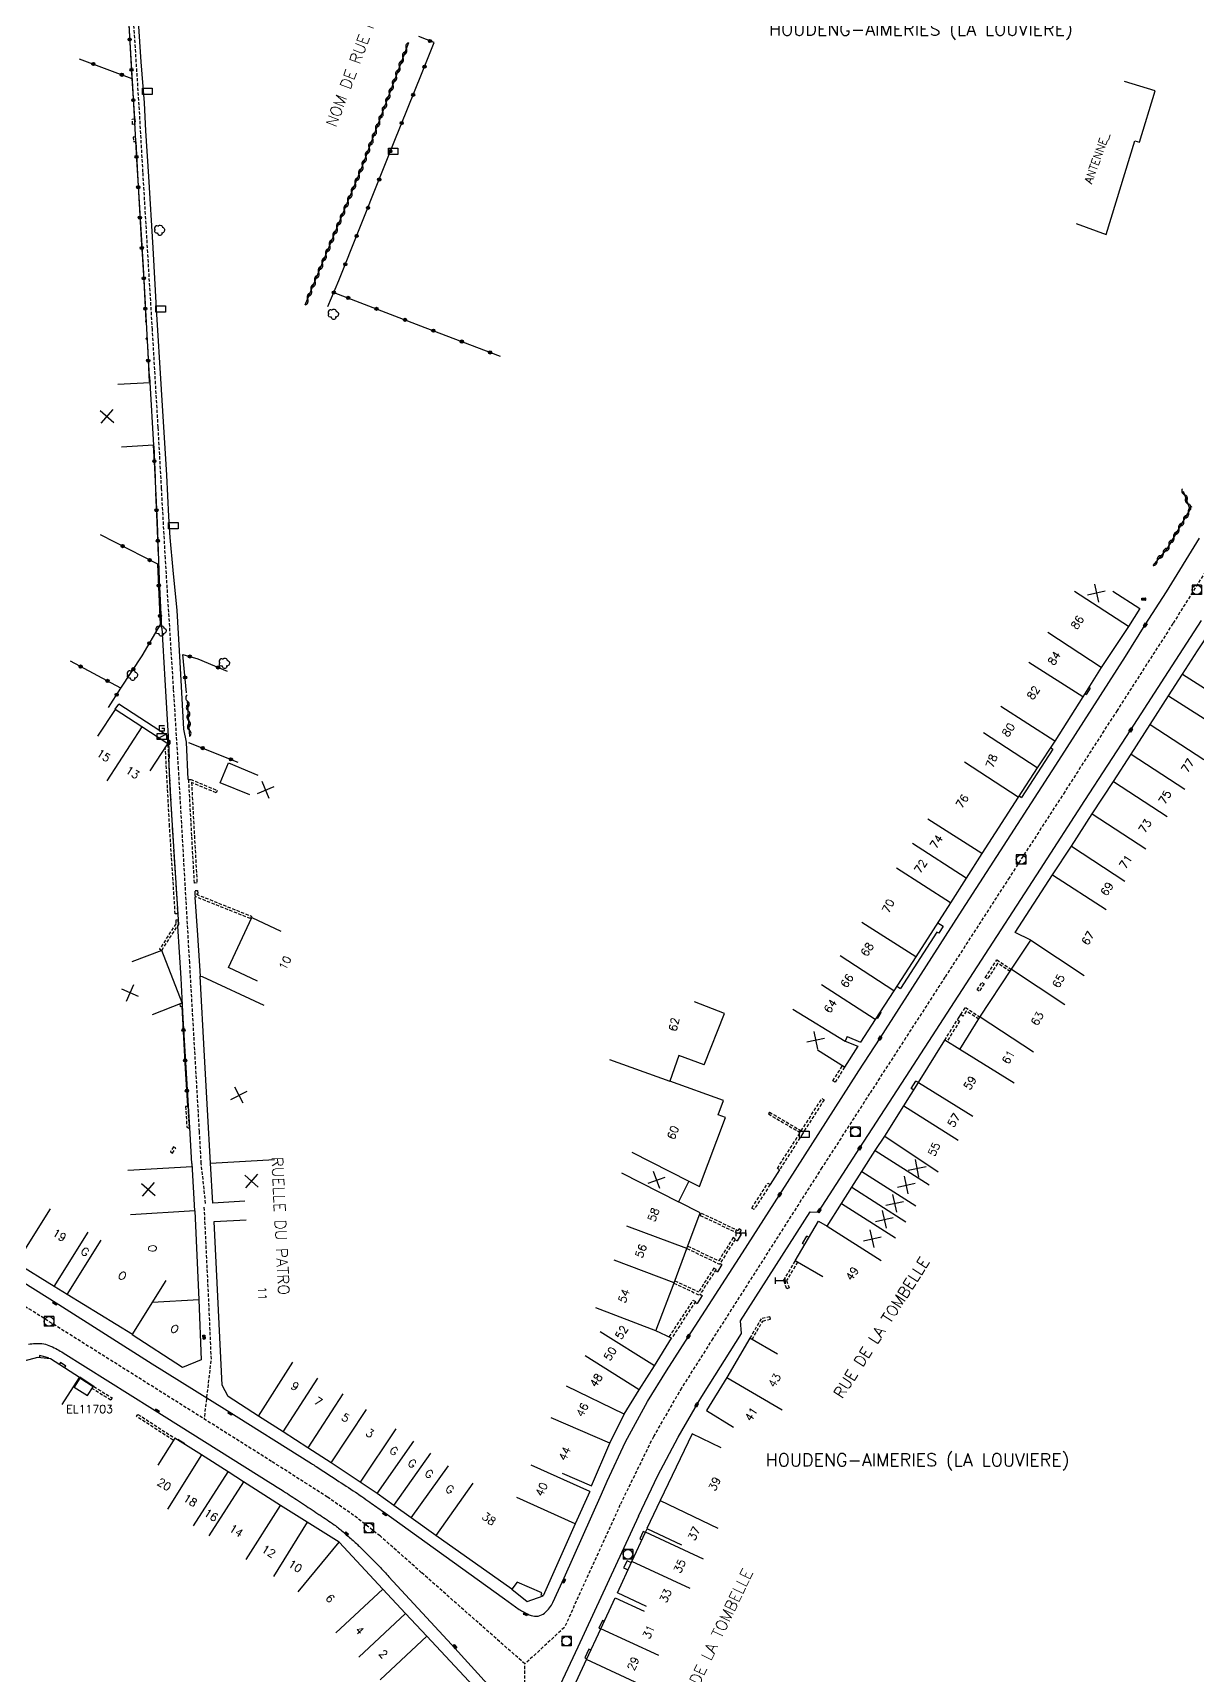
# Model space of a CAD drawing. Header units: millimetres. Extents: x 119599 to 135000, y 124063 to 131000.
# Drawn here: x 134323.5 to 134505.2, y 130479.6 to 130736.1 of the extents above; entities that cross this region are included whole.
import ezdxf
from ezdxf.enums import TextEntityAlignment as Align

# ---------------------------------------------------------------- set-up
doc = ezdxf.new("R2010")
doc.units = ezdxf.units.MM
doc.linetypes.add('DASHED', pattern=[0.75, 0.5, -0.25])
doc.layers.get('0').update_dxf_attribs({"linetype": 'CONTINUOUS'})
for name, color, linetype in [('W0001', 6, 'DASHED'), ('W0008', 7, 'CONTINUOUS'), ('W0100', 7, 'CONTINUOUS'), ('W0105', 7, 'CONTINUOUS'), ('W0112', 1, 'DASHED'), ('W0300', 7, 'CONTINUOUS'), ('W0310', 3, 'CONTINUOUS'), ('W0322', 7, 'CONTINUOUS'), ('W0400', 7, 'CONTINUOUS'), ('W0420', 7, 'CONTINUOUS'), ('W0432', 7, 'CONTINUOUS'), ('W0980', 7, 'CONTINUOUS'), ('W0984', 7, 'CONTINUOUS'), ('W0989', 7, 'CONTINUOUS'), ('W0991', 7, 'CONTINUOUS'), ('W1102', 7, 'CONTINUOUS'), ('W1471', 7, 'CONTINUOUS'), ('W1474', 7, 'CONTINUOUS')]:
    doc.layers.add(name, color=color, linetype=linetype)
doc.styles.get("Standard").update_dxf_attribs({"font": 'romans.shx', "width": 0.85})

# ---------------------------------------------------------------- blocks, each defined once
blk = doc.blocks.new('t991o')
at = {"color": 0, "linetype": 'Continuous'}
for p, q in [((-1, 1), (1, -1)), ((-1, -1), (1, 1))]:
    blk.add_line(p, q, dxfattribs=at)
blk = doc.blocks.new('T420')
for p, q in [((0.75, 0.75), (-0.75, 0.75)), ((-0.75, 0.75), (-0.75, -0.75)), ((0.75, 0.75), (0.75, -0.75)), ((0.75, -0.75), (-0.75, -0.75))]:
    blk.add_line(p, q)
blk.add_ellipse((0, 0), major_axis=(-0.53, 0.53), ratio=1, start_param=3.926991, end_param=10.210176)
blk = doc.blocks.new('T400')
for p, q in [((-0.15, 0.3), (0.15, 0.3)), ((-0.15, -0.25), (-0.15, 0.3)), ((-0.15, 0.15), (0.15, 0.15)), ((-0.15, 0), (0.15, 0)), ((0.15, 0.3), (0.15, -0.25)), ((-0.15, -0.15), (0.15, -0.15)), ((-0.15, -0.25), (-0.15, -0.3)), ((-0.15, -0.3), (0.15, -0.3)), ((0.15, -0.3), (0.15, -0.25))]:
    blk.add_line(p, q)
blk = doc.blocks.new('T1474')
at = {"color": 0, "linetype": 'Continuous', "flags": 128}
for points in [[(-0.75, -0.5), (-0.75, 0.5)], [(-0.75, 0), (0.75, 0)], [(0.75, 0), (0.75, -0.5), (0.75, 0.5)]]:
    blk.add_lwpolyline(points, dxfattribs=at)
blk = doc.blocks.new('t310o')
at = {"color": 0, "linetype": 'Continuous'}
for centre, start, end in [((-0.5, 0.38), 216.8699, 323.1304), ((0.5, -0.37), 36.8699, 143.1303)]:
    blk.add_arc(centre, 0.625, start, end, dxfattribs=at)
blk = doc.blocks.new('T432')
at = {"flags": 128}
for points in [[(0.8, 0.8), (-0.8, 0.8)], [(-0.8, 0.8), (-0.8, 0)], [(0.8, 0.8), (-0.8, 0)], [(-0.8, 0), (0.8, 0)], [(-0.4, 2.1), (-0.4, 1.3)], [(-0.4, 1.3), (0.4, 1.3)], [(-0.39, 2.1), (0.41, 2.1)], [(0, 1.7), (0.4, 1.7)], [(0.4, 1.3), (0.4, 1.7)], [(0.8, 0), (0.8, 0.8)]]:
    blk.add_lwpolyline(points, dxfattribs=at)
blk = doc.blocks.new('T300')
for p, q in [((-0.8, 0.51), (-0.86, 0.34)), ((-0.86, 0.34), (-0.86, 0.17)), ((-0.86, 0.17), (-0.74, 0.06)), ((-0.69, 0.63), (-0.8, 0.51)), ((-0.8, -0.06), (-0.74, 0.06)), ((-0.74, 0.06), (-0.69, 0.11)), ((-0.57, 0.69), (-0.69, 0.63)), ((-0.46, 0.69), (-0.57, 0.69)), ((-0.29, 0.63), (-0.46, 0.69)), ((-0.29, 0.63), (-0.17, 0.74)), ((-0.23, 0.57), (-0.29, 0.63)), ((-0.17, 0.74), (-0.06, 0.8)), ((-0.06, 0.8), (0.06, 0.8)), ((0.06, 0.8), (0.23, 0.74)), ((0.23, 0.74), (0.34, 0.63)), ((0.34, 0.63), (0.4, 0.51)), ((0.46, 0.46), (0.34, 0.46)), ((0.4, 0.51), (0.4, 0.46)), ((0.57, 0.4), (0.46, 0.46)), ((0.57, 0.4), (0.69, 0.29)), ((0.69, 0.29), (0.74, 0.17)), ((0.74, 0.06), (0.69, -0.17)), ((0.74, 0.17), (0.74, 0.06)), ((-0.8, -0.17), (-0.8, -0.06)), ((-0.8, -0.23), (-0.8, -0.17)), ((-0.74, -0.34), (-0.8, -0.23)), ((-0.69, -0.4), (-0.74, -0.34)), ((-0.51, -0.46), (-0.69, -0.4)), ((-0.4, -0.46), (-0.51, -0.46)), ((-0.4, -0.46), (-0.34, -0.46)), ((-0.34, -0.46), (-0.34, -0.4)), ((-0.34, -0.51), (-0.34, -0.46)), ((-0.29, -0.63), (-0.34, -0.51)), ((-0.17, -0.74), (-0.29, -0.63)), ((-0.06, -0.8), (-0.17, -0.74)), ((0.06, -0.8), (-0.06, -0.8)), ((0.17, -0.74), (0.06, -0.8)), ((0.23, -0.69), (0.17, -0.74)), ((0.29, -0.46), (0.23, -0.46)), ((0.29, -0.63), (0.23, -0.69)), ((0.46, -0.4), (0.29, -0.46)), ((0.34, -0.51), (0.29, -0.63)), ((0.34, -0.51), (0.34, -0.46)), ((0.57, -0.34), (0.46, -0.4)), ((0.63, -0.29), (0.57, -0.34)), ((0.69, -0.17), (0.63, -0.29))]:
    blk.add_line(p, q)
blk = doc.blocks.new('t322o')
at = {"color": 0, "linetype": 'Continuous'}
for radius in [0.25, 0.15]:
    blk.add_circle((0, 0), radius, dxfattribs=at)
blk = doc.blocks.new('T1471')
at = {"color": 0, "linetype": 'Continuous', "flags": 128}
blk.add_lwpolyline([(-0.75, -0.5), (-0.75, 0.5), (0.75, 0.5), (0.75, -0.5), (-0.75, -0.5)], dxfattribs=at)

msp = doc.modelspace()

# ---------------------------------------------------------------- linework, layer by layer
at = {"layer": 'W0001'}
for points in [[(134350.45, 130553.31), (134349.77, 130559.55), (134349.49, 130564.52), (134347.96, 130590.94), (134346.23, 130621.1), (134345.45, 130633.68), (134344.17, 130654.04), (134343.57, 130664.98), (134343.04, 130674.51), (134342.14, 130689.78), (134340.67, 130714.36), (134340.07, 130724.8), (134339.14, 130739.03)], [(134400.28, 130473.08), (134400.3, 130481.38), (134384.16, 130495.63), (134377.69, 130501.36), (134373.56, 130504.58), (134369.49, 130507.42), (134360.76, 130513), (134307.37, 130546.57), (134280.97, 130563.14), (134189.66, 130620.29), (134090.1, 130682.87), (134070.26, 130695.5), (134067.3, 130679.27), (134071.76, 130662.71), (134090.61, 130594.41), (134113.53, 130508), (134122.06, 130477.4)], [(134510.91, 130658.96), (134501.45, 130643.85), (134492.74, 130630.28), (134484.57, 130617.6), (134475.93, 130604.21), (134465.87, 130588.63), (134454.11, 130570.45), (134446.67, 130558.89), (134429.64, 130532.2), (134424.73, 130524.46), (134420.36, 130516.87), (134415.14, 130506.2)]]:
    msp.add_lwpolyline(points, dxfattribs=at)
at = {"layer": 'W0001', "flags": 128}
for points in [[(134350.19, 130552.7), (134350.19, 130552.7), (134350.9, 130537.97), (134351.29, 130528.97), (134350.21, 130519.63)], [(134415.14, 130506.2), (134406.47, 130487.1), (134400.3, 130481.38)]]:
    msp.add_lwpolyline(points, dxfattribs=at)
at = {"layer": 'W0008'}
msp.add_line((134341.71, 130682.45), (134341.74, 130681.51), dxfattribs=at)
for points in [[(134347.73, 130619.51), (134347.47, 130625.33), (134347.05, 130627.35), (134346.45, 130637.82), (134346.01, 130645.87), (134345.39, 130652.2), (134344.93, 130657.27), (134344.7, 130660.59), (134344.38, 130667.01), (134343.55, 130680.42), (134342.8, 130693), (134342.27, 130702.55), (134341.59, 130713.67), (134341.1, 130720.78), (134340.89, 130725.18), (134340.4, 130731.59), (134339.95, 130737.89), (134339.5, 130744.49), (134339.01, 130750.79), (134338.86, 130755.18), (134339.58, 130758.45), (134340.02, 130760.72), (134340.49, 130761.75), (134335.07, 130763.86)], [(134341.71, 130682.45), (134341.45, 130687.09), (134340.75, 130699.46), (134339.99, 130712.18), (134339.72, 130716.4), (134339.13, 130726.84), (134338.49, 130737.3), (134338.11, 130744.74), (134337.95, 130746.82), (134338.38, 130746.87), (134338.1, 130750.07), (134338.03, 130753.77), (134338.01, 130755.67), (134338.39, 130759.05), (134338.87, 130761.08), (134336.74, 130761.96), (134334.69, 130762.77)], [(134348.3, 130559.53), (134347.99, 130565.1), (134347.3, 130576.18), (134346.96, 130582.21), (134346.62, 130588.49), (134346.13, 130596.62), (134346.26, 130596.87), (134346.19, 130597.65), (134345.64, 130606.59), (134344.94, 130618.14), (134344.71, 130622.84), (134344.8, 130622.84), (134344.71, 130625.31), (134344.14, 130635.09), (134343.69, 130643.18), (134343.61, 130643.16), (134343.24, 130650.67), (134342.93, 130659.61), (134342.51, 130668.15), (134342.31, 130671.71)], [(134412.23, 130507.87), (134413.16, 130509.93), (134416.01, 130516.09), (134419.41, 130522.34), (134422.39, 130527.16), (134425.83, 130532.52), (134434.26, 130545.57), (134440.08, 130554.69), (134452.42, 130573.99), (134455.75, 130579.11), (134468.1, 130598.34), (134483.63, 130622.45), (134494.04, 130638.7), (134497.13, 130643.63), (134500.47, 130648.81), (134505.63, 130657.18)], [(134418.02, 130504.47), (134421.03, 130510.79), (134424.22, 130516.79), (134426.85, 130521.36), (134427.1, 130521.8), (134428.18, 130523.54), (134434.13, 130532.97), (134433.96, 130534.97), (134444.84, 130551.96), (134446.07, 130551.91), (134446.25, 130552.16), (134452.57, 130561.97), (134460.37, 130574), (134470.35, 130589.34), (134480.81, 130605.49), (134487.73, 130616.21), (134494.88, 130627.25), (134500.2, 130635.47), (134505.94, 130644.34)], [(134348.79, 130601.15), (134349.19, 130595.2), (134349.58, 130588.79)], [(134325.92, 130529.06), (134325.93, 130529.16), (134324.52, 130529.57), (134324.48, 130529.2)], [(134328.44, 130527.61), (134328.62, 130527.9), (134327.79, 130528.45), (134327.6, 130528.15)], [(134346.04, 130516.38), (134346.11, 130516.49), (134346.11, 130516.49), (134347.18, 130515.81), (134347.12, 130515.71)], [(134419.11, 130501.91), (134418.78, 130502.07), (134418.25, 130500.91), (134418.58, 130500.76)], [(134416.92, 130497.18), (134416.24, 130497.5), (134415.69, 130496.39), (134416.4, 130496.06)], [(134412.66, 130488.01), (134412.39, 130488.14), (134411.85, 130486.96), (134412.14, 130486.88)], [(134410.59, 130483.54), (134410.29, 130483.68), (134409.64, 130482.34), (134409.96, 130482.2)]]:
    msp.add_lwpolyline(points, dxfattribs=at)
for points in [[(134305.2, 130551.5), (134327.54, 130537.51), (134342.13, 130528.27), (134353.4, 130521.24), (134366.96, 130512.7, -0.003652), (134367.71, 130512.22, -0.000846), (134370.9, 130510.13, -0.001738), (134373.84, 130508.19, -0.005044), (134374.85, 130507.51, -0.002414), (134376.09, 130506.64, -0.001447), (134378.15, 130505.17), (134397.11, 130491.52), (134399.42, 130489.89, 0.036342), (134400.17, 130489.44, 0.026628), (134401.26, 130488.96, 0.134104), (134402.36, 130488.86, 0.134365), (134403.36, 130489.32, 0.04925), (134404.15, 130490.15, 0.058969), (134404.66, 130490.97), (134406.43, 130494.82), (134412.23, 130507.87)], [(134322.8, 130531.32, -0.015012), (134323.87, 130531.42, -0.058115), (134325.18, 130531.36, -0.067815), (134326.25, 130531.02, -0.014101), (134327.32, 130530.48, -0.016613), (134328.2, 130529.97), (134342.16, 130521.21), (134360.63, 130509.62, -0.002588), (134362.63, 130508.35, -0.002212), (134364.95, 130506.85, -0.001614), (134365.58, 130506.43, -0.000424), (134367.97, 130504.84, -0.002251), (134368.27, 130504.64, -0.000292), (134370.53, 130503.11, -0.023604), (134371.21, 130502.59, -0.011065), (134372.58, 130501.41, -0.013653), (134373.98, 130500.19, -0.01101), (134374.59, 130499.6, -0.000325), (134376.59, 130497.6, -0.00476), (134376.73, 130497.46, -0.001636), (134378.33, 130495.79, -0.003463), (134379.07, 130494.99), (134388.84, 130484.43), (134395, 130477.67, -0.083837)], [(134418.02, 130504.47), (134408.54, 130484.01), (134403.84, 130473.88, 0.103121)]]:
    msp.add_lwpolyline(points, format="xyb", dxfattribs=at)
at = {"layer": 'W0008', "flags": 128}
for points in [[(134333.01, 130524.69), (134330.81, 130526.14)], [(134398.26, 130493.04), (134400.64, 130491.14), (134403.12, 130491.99)]]:
    msp.add_lwpolyline(points, dxfattribs=at)
at = {"layer": 'W0100'}
for p, q in [((134498.7, 130727.05), (134493.92, 130728.51)), ((134496.25, 130719.01), (134498.7, 130727.05)), ((134491.04, 130704.61), (134495.51, 130719.23)), ((134495.51, 130719.23), (134496.25, 130719.01)), ((134486.34, 130706.31), (134491.04, 130704.61)), ((134468.2, 130577.32), (134471.34, 130582.4)), ((134450.58, 130579.36), (134450.29, 130578.65)), ((134450.58, 130579.36), (134452.66, 130578.5)), ((134468.2, 130577.32), (134465.83, 130578.79)), ((134424.35, 130576.38), (134422.91, 130572.4)), ((134428.3, 130574.96), (134424.35, 130576.38)), ((134425.91, 130556.78), (134424.27, 130553.55)), ((134425.91, 130556.78), (134427.55, 130555.94))]:
    msp.add_line(p, q, dxfattribs=at)
for points in [[(134336.75, 130681.22), (134341.74, 130681.51), (134342.33, 130671.72), (134337.33, 130671.42)], [(134471.34, 130582.4), (134476.27, 130589.86), (134479.26, 130594.4), (134476.84, 130595.63), (134482.66, 130604.62), (134485.61, 130609.11), (134488.86, 130614.12), (134492.16, 130619.18), (134494.92, 130623.44), (134497.91, 130628.07), (134500.79, 130632.57), (134502.96, 130635.96), (134505.32, 130639.6), (134507.57, 130643.01), (134510.79, 130648.01), (134514.01, 130653.02), (134516.3, 130656.51), (134518.69, 130660.24), (134520.79, 130664.25), (134522.77, 130669.4), (134527.44, 130667.6)], [(134492.1, 130648.91), (134496.3, 130646.2), (134494.51, 130643.42), (134490.28, 130636.97), (134487.41, 130632.43), (134483, 130625.51), (134480.25, 130621.31), (134477.29, 130616.75), (134471.65, 130607.93), (134469.2, 130604.1), (134466.72, 130600.23), (134461.31, 130591.79), (134457.9, 130586.52), (134454.98, 130582.01), (134452.66, 130578.5)], [(134341.81, 130620.88), (134344.53, 130625.07), (134340.47, 130627.7), (134336.35, 130630.45), (134333.58, 130626.29)], [(134357.35, 130617.09), (134352.73, 130619), (134354, 130622.08), (134358.62, 130620.17)], [(134358.55, 130588.03), (134354.01, 130590.14), (134357.64, 130597.93), (134362.17, 130595.82)], [(134342.14, 130582.8), (134346.8, 130584.6), (134343.62, 130592.82), (134338.95, 130591.01)], [(134356.57, 130553.63), (134351.58, 130553.35), (134351.23, 130559.58), (134350.75, 130567.9), (134350.29, 130576.28), (134349.58, 130588.79), (134349.92, 130588.76), (134359.55, 130584.25)], [(134428.3, 130574.96), (134431.44, 130582.96), (134426.79, 130584.79)], [(134446.82, 130541.81), (134442.51, 130544.34), (134446.14, 130550.53), (134447.48, 130549.77), (134449.73, 130553.3), (134451.33, 130555.81), (134452.89, 130558.29), (134454.96, 130561.55), (134456.48, 130563.82), (134459.46, 130568.53), (134461.73, 130572.18), (134465.83, 130578.79)], [(134450.29, 130578.65), (134452.26, 130577.84), (134450.18, 130574.56), (134445.96, 130577.23)], [(134427.55, 130555.94), (134427.55, 130555.94), (134431.59, 130566.7), (134430.45, 130567.15), (134431.3, 130569.38), (134422.91, 130572.4)], [(134348.3, 130559.53), (134348.3, 130559.53), (134348.71, 130552.12), (134348.74, 130552.13), (134349.41, 130538.24), (134349.78, 130528.88), (134346.85, 130527.69), (134338.98, 130532.78), (134339.02, 130532.83), (134328.86, 130539.05), (134326.81, 130540.32), (134320.94, 130543.97), (134315.03, 130547.63), (134304.72, 130554.12), (134307.39, 130558.35)], [(134406.09, 130511.17), (134410.68, 130509.18), (134413.56, 130515.83), (134415.78, 130520.39), (134418.15, 130524.18), (134420.51, 130527.91), (134423.17, 130532.23), (134420.71, 130533.4), (134423.58, 130540.88), (134425.59, 130546.27), (134427.67, 130551.82), (134424.27, 130553.55)], [(134410.41, 130508.32), (134408.14, 130503.27), (134403.12, 130491.99), (134402.81, 130492.12), (134402.93, 130492.47), (134399.1, 130494.13), (134398.26, 130493.04), (134386.4, 130501.44), (134382.55, 130504.18), (134379.81, 130506.13), (134377.21, 130507.97), (134374.56, 130509.79), (134370.06, 130512.76), (134366.42, 130515.13), (134362.57, 130517.6), (134358.68, 130520.09), (134353.96, 130523.12), (134353.01, 130524.9), (134351.76, 130550.48), (134356.76, 130550.72)], [(134439.73, 130529.73), (134435.42, 130532.26), (134431.82, 130526.13), (134428.62, 130520.97), (134432.87, 130518.33)], [(134328.05, 130521.92), (134330.75, 130526.13), (134326.22, 130529.04), (134324.19, 130529.22), (134314.86, 130526.73), (134313.14, 130526.27), (134309.95, 130525.41), (134306.84, 130524.59), (134303.55, 130523.7), (134304.86, 130518.88)], [(134430.91, 130515.15), (134426.41, 130517.32), (134421.39, 130506.9), (134419.34, 130502.53)], [(134383.45, 130449.06), (134385.49, 130453.58), (134388.09, 130459.05), (134394.36, 130472.23), (134393.74, 130476.33), (134385, 130485.71), (134381.66, 130489.26), (134378.11, 130493.06), (134371.31, 130500.4), (134366.32, 130503.51), (134362.13, 130506.13), (134356.37, 130509.83), (134353.98, 130511.36), (134349.83, 130514.02), (134345.63, 130516.64), (134342.98, 130512.41)], [(134419.26, 130490.36), (134414.73, 130492.46), (134417.01, 130497.38), (134419.13, 130501.97), (134419.38, 130502.5)], [(134468.27, 130418.96), (134464.92, 130415.25), (134456.98, 130422.41), (134453.68, 130425.67), (134448.38, 130430.82), (134444.8, 130434.24), (134441.28, 130437.6), (134436.88, 130441.78), (134433.88, 130444.63), (134424.82, 130453.27), (134421.91, 130456.06), (134418.58, 130459.22), (134405.99, 130471.01), (134405.68, 130473.09), (134407, 130475.75), (134409.9, 130482.07), (134412.14, 130486.88), (134414.38, 130491.71), (134418.91, 130489.61)]]:
    msp.add_lwpolyline(points, dxfattribs=at)
msp.add_lwpolyline([(134329.94, 130524.61), (134331.99, 130523.28), (134332.88, 130524.67), (134330.83, 130525.99)], close=True, dxfattribs=at)
at = {"layer": 'W0105'}
for p, q in [((134487.7, 130632.89), (134487.92, 130632.75)), ((134488.56, 130633.78), (134487.92, 130632.75)), ((134488.35, 130633.92), (134488.56, 130633.78)), ((134336.34, 130630.46), (134336.89, 130631.29)), ((134344.54, 130625.11), (134344.53, 130625.07)), ((134482.72, 130624.26), (134477.84, 130616.71)), ((134482.35, 130624.5), (134482.72, 130624.26)), ((134477.43, 130616.97), (134477.84, 130616.71)), ((134464.74, 130597.14), (134465.61, 130596.59)), ((134458.34, 130587.2), (134458.91, 130586.84)), ((134455.18, 130582.33), (134455.37, 130582.21)), ((134455.37, 130582.21), (134455.92, 130583.09)), ((134455.75, 130583.2), (134455.92, 130583.09)), ((134467.82, 130581.97), (134468.34, 130582.78)), ((134460.6, 130571.23), (134461.34, 130572.41)), ((134460.99, 130570.98), (134460.6, 130571.23)), ((134461.72, 130572.16), (134461.34, 130572.41)), ((134440.05, 130558.55), (134438.56, 130556.23)), ((134434.06, 130548.5), (134433.41, 130547.47)), ((134433.77, 130548.67), (134434.06, 130548.5)), ((134443.64, 130547.04), (134444.31, 130548.18)), ((134444.65, 130547.99), (134444.31, 130548.18)), ((134433.09, 130547.67), (134433.41, 130547.47)), ((134443.98, 130546.85), (134443.64, 130547.04)), ((134431.03, 130543.76), (134430.34, 130542.61)), ((134430.76, 130543.93), (134431.03, 130543.76)), ((134430.02, 130542.81), (134430.34, 130542.61)), ((134426.86, 130537.89), (134427.2, 130537.68)), ((134427.95, 130538.9), (134427.2, 130537.68)), ((134427.64, 130539.09), (134427.95, 130538.9))]:
    msp.add_line(p, q, dxfattribs=at)
for points in [[(134344.54, 130625.11), (134344.48, 130626.33), (134336.89, 130631.29)], [(134465.61, 130596.59), (134464.9, 130595.48), (134464.61, 130595.66), (134458.91, 130586.84)]]:
    msp.add_lwpolyline(points, dxfattribs=at)
at = {"layer": 'W0112'}
for p, q in [((134339.4, 130722.67), (134339.46, 130721.83)), ((134339.46, 130721.83), (134339.06, 130721.81)), ((134339.55, 130719.84), (134339.15, 130719.83)), ((134339.58, 130719.14), (134339.55, 130719.84)), ((134341.04, 130691.13), (134341.19, 130691.14)), ((134341.04, 130691.13), (134341.04, 130690.94)), ((134341.2, 130688.24), (134341.19, 130688.43)), ((134341.2, 130688.24), (134341.35, 130688.25)), ((134344.48, 130624.99), (134344.54, 130624.99)), ((134344.54, 130624.99), (134345.22, 130612.2)), ((134344.82, 130612.18), (134344.16, 130624.51)), ((134348.12, 130619.52), (134352.25, 130617.79)), ((134348.25, 130619.03), (134348.69, 130610.74)), ((134345.22, 130612.2), (134346.09, 130598.53)), ((134348.82, 130601.56), (134348.8, 130602.16)), ((134349.22, 130601.6), (134349, 130601.58)), ((134346.21, 130596.97), (134346.18, 130597.57)), ((134472.17, 130588.58), (134473.97, 130591.34)), ((134473.97, 130591.34), (134476.26, 130589.85)), ((134476.04, 130589.52), (134474.09, 130590.79)), ((134470.89, 130586.66), (134471.64, 130587.81)), ((134471.64, 130587.81), (134471.97, 130587.6)), ((134346.86, 130584.12), (134346.8, 130584.6)), ((134468.34, 130582.78), (134469.07, 130583.89)), ((134469.07, 130583.89), (134471.35, 130582.41)), ((134465.83, 130578.79), (134467.82, 130581.97)), ((134468.16, 130581.76), (134466.17, 130578.58)), ((134467.82, 130581.97), (134468.16, 130581.76)), ((134471.14, 130582.07), (134469.19, 130583.34)), ((134448.38, 130572.42), (134449.84, 130574.77)), ((134450.18, 130574.56), (134448.72, 130572.21)), ((134448.72, 130572.21), (134448.38, 130572.42)), ((134446.99, 130569.46), (134443.79, 130564.43)), ((134347.92, 130565.16), (134347.72, 130568.45)), ((134438.48, 130567.55), (134443.44, 130564.63)), ((134347.85, 130565.04), (134347.92, 130565.16)), ((134439.71, 130558.77), (134443.27, 130564.36)), ((134443.62, 130564.16), (134440.04, 130558.55)), ((134443.62, 130564.16), (134443.65, 130564.14)), ((134443.81, 130564.41), (134443.65, 130564.14)), ((134443.79, 130564.43), (134443.81, 130564.41)), ((134345.3, 130561.16), (134345.78, 130561.95)), ((134345.78, 130561.95), (134345.43, 130562.15)), ((134440.04, 130558.55), (134439.71, 130558.77)), ((134438.56, 130556.23), (134436.07, 130552.36)), ((134427.65, 130551.43), (134427.82, 130551.79)), ((134427.65, 130551.43), (134433.7, 130548.56)), ((134427.82, 130551.79), (134433.55, 130549.08)), ((134436.07, 130552.36), (134435.73, 130552.58)), ((134432.8, 130547.95), (134430.54, 130544.32)), ((134433.14, 130547.73), (134432.8, 130547.95)), ((134433.72, 130549.33), (134433.55, 130549.08)), ((134434.05, 130549.12), (134433.7, 130548.56)), ((134434.05, 130549.12), (134433.72, 130549.33)), ((134425.59, 130546.26), (134430.68, 130543.81)), ((134425.73, 130546.63), (134430.54, 130544.32)), ((134433.14, 130547.73), (134430.68, 130543.81)), ((134429.79, 130543.19), (134427.41, 130539.48)), ((134430.13, 130542.98), (134427.56, 130538.97)), ((134430.13, 130542.98), (134429.79, 130543.19)), ((134440.71, 130541.29), (134442.51, 130544.34)), ((134442.85, 130544.13), (134441.15, 130541.25)), ((134423.56, 130540.84), (134427.56, 130538.97)), ((134423.7, 130541.21), (134427.41, 130539.48)), ((134441.16, 130539.98), (134440.71, 130541.29)), ((134426.92, 130537.97), (134423.18, 130532.24)), ((134437.17, 130535.28), (134435.42, 130532.26)), ((134438.53, 130535.6), (134437.17, 130535.28)), ((134435.77, 130532.06), (134437.43, 130534.93)), ((134423.18, 130532.24), (134422.84, 130532.45))]:
    msp.add_line(p, q, dxfattribs=at)
for points in [[(134339.06, 130721.81), (134339, 130722.64), (134339.4, 130722.67)], [(134339.15, 130719.83), (134339.18, 130719.12), (134339.58, 130719.14)], [(134341.19, 130691.14), (134341.19, 130690.95), (134341.04, 130690.94)], [(134341.35, 130688.25), (134341.34, 130688.44), (134341.19, 130688.43)], [(134348.71, 130603.32), (134348.29, 130610.72), (134347.82, 130619.5), (134348.12, 130619.52)], [(134352.25, 130617.79), (134352.09, 130617.42), (134348.25, 130619.03)], [(134346.09, 130598.53), (134345.7, 130598.51), (134344.82, 130612.18)], [(134348.69, 130610.74), (134349.11, 130603.34), (134348.71, 130603.32)], [(134348.8, 130602.16), (134349.2, 130602.18), (134349.22, 130601.6)], [(134357.44, 130597.78), (134348.94, 130601.17), (134348.85, 130601.16), (134348.82, 130601.56)], [(134349, 130601.58), (134357.59, 130598.15), (134357.44, 130597.78)], [(134345.81, 130596.95), (134343.27, 130593.04), (134343.61, 130592.82)], [(134343.61, 130592.82), (134346.18, 130596.78), (134346.2, 130596.85), (134346.21, 130596.97)], [(134346.18, 130597.57), (134345.78, 130597.55), (134345.81, 130596.98), (134345.8, 130596.92), (134345.81, 130596.95)], [(134474.09, 130590.79), (134472.5, 130588.36), (134472.17, 130588.58)], [(134471.97, 130587.6), (134471.23, 130586.44), (134470.89, 130586.66)], [(134346.41, 130584.46), (134346.46, 130584.07), (134346.86, 130584.12)], [(134469.19, 130583.34), (134468.67, 130582.56), (134468.34, 130582.78)], [(134443.44, 130564.63), (134446.65, 130569.67), (134446.99, 130569.46)], [(134347.72, 130568.45), (134347.33, 130568.43), (134347.51, 130565.25)], [(134438.48, 130567.55), (134438.32, 130567.27), (134443.27, 130564.36)], [(134347.51, 130565.25), (134347.5, 130565.22), (134347.85, 130565.04)], [(134345.43, 130562.15), (134344.96, 130561.37), (134345.3, 130561.16)], [(134435.73, 130552.58), (134438.23, 130556.45), (134438.56, 130556.23)], [(134441.15, 130541.25), (134441.54, 130540.11), (134441.16, 130539.98)], [(134422.84, 130532.45), (134426.58, 130538.19), (134426.92, 130537.97)], [(134437.43, 130534.93), (134438.62, 130535.21), (134438.53, 130535.6)], [(134333.01, 130524.69), (134335.85, 130522.91), (134335.64, 130522.57), (134332.8, 130524.35)], [(134345.41, 130516.31), (134339.67, 130520.01), (134339.89, 130520.35), (134345.63, 130516.64)]]:
    msp.add_lwpolyline(points, dxfattribs=at)
at = {"layer": 'W0310'}
msp.add_line((134347.96, 130626.23), (134347.62, 130631.79), dxfattribs=at)
for points in [[(134366, 130693.62), (134374.69, 130714.65), (134382.15, 130734.58)], [(134498.36, 130652.92), (134500.59, 130655.6), (134504.17, 130661.67), (134503.11, 130664.46)]]:
    msp.add_lwpolyline(points, dxfattribs=at)
at = {"layer": 'W0322'}
for p, q in [((134330.71, 130732.07), (134338.95, 130728.96)), ((134341.38, 130687.28), (134341.65, 130681.59)), ((134342.34, 130671.6), (134342.56, 130666.55)), ((134337.23, 130633.78), (134329.38, 130637.98)), ((134347.78, 130625.27), (134355.5, 130622.23))]:
    msp.add_line(p, q, dxfattribs=at)
for points in [[(134338.47, 130737.44), (134338.95, 130728.97), (134339.35, 130722.75)], [(134369.55, 130693.38), (134371.24, 130697.41), (134377.71, 130713.6), (134379.76, 130718.84), (134384.27, 130729.92), (134386.13, 130734.58), (134383.74, 130735.53)], [(134339.53, 130719.11), (134339.81, 130714.03), (134340.38, 130703.85), (134340.55, 130701.52), (134340.82, 130697.36), (134341.12, 130691.16)], [(134370.48, 130695.56), (134384.65, 130690.1), (134396.45, 130685.6)], [(134343.1, 130654.42), (134342.86, 130659.68), (134342.67, 130664.26)], [(134335.3, 130630.74), (134337.23, 130633.78), (134340.53, 130638.83), (134343.39, 130643.72), (134342.98, 130653.11), (134334.05, 130657.72)], [(134347.49, 130633.06), (134346.9, 130639.03), (134349.24, 130638.32), (134353.8, 130636.41)], [(134347.66, 130568.52), (134347.33, 130574.34), (134346.8, 130584.06)]]:
    msp.add_lwpolyline(points, dxfattribs=at)
at = {"layer": 'W1102'}
for p, q in [((134494.51, 130643.42), (134486.11, 130648.84)), ((134490.28, 130636.97), (134481.92, 130642.46)), ((134487.41, 130632.43), (134478.95, 130637.76)), ((134502.96, 130635.96), (134511.38, 130630.55)), ((134483, 130625.51), (134474.57, 130630.88)), ((134500.79, 130632.57), (134509.21, 130627.18)), ((134340.47, 130627.7), (134335.04, 130619.3)), ((134497.91, 130628.07), (134506.31, 130622.65)), ((134480.25, 130621.31), (134471.89, 130626.8)), ((134494.92, 130623.44), (134503.31, 130618)), ((134477.29, 130616.75), (134468.9, 130622.2)), ((134492.16, 130619.18), (134500.54, 130613.72)), ((134471.65, 130607.93), (134463.22, 130613.32)), ((134488.86, 130614.12), (134497.25, 130608.67)), ((134469.2, 130604.1), (134460.78, 130609.49)), ((134485.61, 130609.11), (134493.96, 130603.62)), ((134466.72, 130600.23), (134458.3, 130605.63)), ((134482.66, 130604.62), (134491.06, 130599.2)), ((134461.31, 130591.79), (134452.89, 130597.19)), ((134479.26, 130594.4), (134487.61, 130588.9)), ((134457.9, 130586.52), (134449.51, 130591.95)), ((134476.27, 130589.86), (134484.61, 130584.35)), ((134454.98, 130582.01), (134446.59, 130587.45)), ((134442.14, 130583.61), (134450.29, 130578.65)), ((134479.71, 130576.92), (134471.35, 130582.41)), ((134476.7, 130572.06), (134468.2, 130577.32)), ((134413.51, 130575.78), (134422.91, 130572.4)), ((134461.73, 130572.18), (134470.22, 130566.9)), ((134459.46, 130568.53), (134467.92, 130563.19)), ((134456.48, 130563.82), (134464.79, 130558.25)), ((134416.99, 130561.3), (134425.91, 130556.78)), ((134454.96, 130561.55), (134463.4, 130556.19)), ((134351.23, 130559.58), (134361.22, 130560.13)), ((134452.89, 130558.29), (134461.35, 130552.94)), ((134415.35, 130558.08), (134424.27, 130553.55)), ((134451.33, 130555.81), (134459.75, 130550.43)), ((134449.73, 130553.3), (134458.16, 130547.94)), ((134425.59, 130546.27), (134416.23, 130549.77)), ((134447.48, 130549.77), (134455.92, 130544.4)), ((134423.58, 130540.88), (134414.24, 130544.46)), ((134420.71, 130533.4), (134411.37, 130536.98)), ((134420.51, 130527.91), (134412.06, 130533.25)), ((134418.15, 130524.18), (134409.68, 130529.49)), ((134431.82, 130526.13), (134440.45, 130521.07)), ((134415.78, 130520.39), (134406.79, 130524.77)), ((134413.56, 130515.83), (134404.39, 130519.81)), ((134421.39, 130506.9), (134430.39, 130502.56)), ((134419.34, 130502.53), (134424.73, 130500))]:
    msp.add_line(p, q, dxfattribs=at)
at = {"layer": 'W1102', "flags": 128}
for points in [[(134348.33, 130559.03), (134338.31, 130558.43)], [(134320.94, 130543.97), (134326.23, 130552.45)], [(134348.74, 130552.13), (134338.73, 130551.52)], [(134326.81, 130540.32), (134332.11, 130548.81)], [(134328.86, 130539.05), (134334.16, 130547.54)], [(134338.98, 130532.78), (134344.28, 130541.26)], [(134349.44, 130538.25), (134342.12, 130537.8)], [(134358.68, 130520.09), (134364.09, 130528.51)], [(134362.57, 130517.6), (134367.96, 130526.02)], [(134371.85, 130523.54), (134366.42, 130515.13)], [(134370.06, 130512.76), (134375.55, 130521.13)], [(134380.15, 130518.09), (134374.56, 130509.79)], [(134377.21, 130507.97), (134382.94, 130516.17)], [(134349.83, 130514.02), (134344.48, 130505.57)], [(134379.81, 130506.13), (134385.61, 130514.28)], [(134382.55, 130504.18), (134388.35, 130512.33)], [(134410.41, 130508.32), (134401.29, 130512.42)], [(134348.58, 130502.94), (134353.98, 130511.36)], [(134356.37, 130509.83), (134350.97, 130501.41)], [(134392.19, 130509.59), (134386.4, 130501.44)], [(134408.14, 130503.27), (134399.01, 130507.36)], [(134356.78, 130497.68), (134362.13, 130506.13)], [(134366.32, 130503.51), (134361.03, 130495.03)], [(134428.2, 130497.74), (134419.13, 130501.97)], [(134364.88, 130492.62), (134371.31, 130500.4)], [(134426.09, 130493.17), (134417.01, 130497.38)], [(134378.11, 130493.06), (134370.79, 130486.25)], [(134374.36, 130482.42), (134381.66, 130489.26)], [(134421.21, 130482.67), (134412.14, 130486.88)], [(134385, 130485.71), (134377.7, 130478.87)], [(134418.98, 130477.87), (134409.9, 130482.07)]]:
    msp.add_lwpolyline(points, dxfattribs=at)

# ---------------------------------------------------------------- block references
at = {"layer": 'W0300'}
for p in [(134343.31, 130705.27), (134370.44, 130692.15), (134343.53, 130642.69), (134353.42, 130637.64), (134339.07, 130635.77)]:
    msp.add_blockref('T300', p, dxfattribs=at)
at = {"layer": 'W0310'}
for p, rotation in [((134381.26, 130732.2), 69.49379336864702), ((134381.78, 130733.61), 69.49379336864702), ((134380.2, 130729.39), 69.49379336864702), ((134380.73, 130730.8), 69.49379336864702), ((134379.15, 130726.58), 69.49379336864702), ((134379.68, 130727.99), 69.49379336864702), ((134378.63, 130725.18), 69.49379336864702), ((134377.58, 130722.37), 69.49379336864702), ((134378.1, 130723.77), 69.49379336864702), ((134376.53, 130719.56), 69.49379336864702), ((134377.05, 130720.96), 69.49379336864702), ((134375.48, 130716.75), 69.49379336864702), ((134376, 130718.15), 69.49379336864702), ((134374.4, 130713.95), 67.54434317375953), ((134374.95, 130715.34), 69.49379336864702), ((134373.26, 130711.18), 67.54434317375953), ((134373.83, 130712.56), 67.54434317375953), ((134372.68, 130709.79), 67.54434317375953), ((134371.54, 130707.02), 67.54434317375953), ((134372.11, 130708.4), 67.54434317375953), ((134370.39, 130704.24), 67.54434317375953), ((134370.96, 130705.63), 67.54434317375953), ((134369.24, 130701.47), 67.54434317375953), ((134369.82, 130702.86), 67.54434317375953), ((134368.1, 130698.7), 67.54434317375953), ((134368.67, 130700.09), 67.54434317375953), ((134366.95, 130695.93), 67.54434317375953), ((134367.53, 130697.31), 67.54434317375953), ((134366.38, 130694.54), 67.54434317375953), ((134503.29, 130663.98), 110.8774672042961), ((134503.83, 130662.57), 110.8774672042961), ((134503.14, 130659.92), 59.47949265808593), ((134503.9, 130661.21), 59.47949265808593), ((134501.61, 130657.33), 59.47949265808593), ((134502.38, 130658.63), 59.47949265808593), ((134499.96, 130654.84), 50.15452898944476), ((134500.85, 130656.04), 59.47949265808593), ((134499, 130653.69), 50.15452898944476), ((134347.62, 130631.72), 93.49410224478189), ((134347.72, 130630.23), 93.49410224478189), ((134347.81, 130628.73), 93.49410224478189), ((134347.9, 130627.23), 93.49410224478189)]:
    msp.add_blockref('t310o', p, dxfattribs=dict(at, rotation=rotation))
at = {"layer": 'W0322'}
for p, rotation in [((134338.6, 130735.07), 273.2874975305266), ((134385.47, 130734.84), 158.4263962750961), ((134332.93, 130731.24), 339.3251042524827), ((134338.88, 130730.33), 273.2874975305266), ((134384.63, 130730.82), 68.29178354390187), ((134337.38, 130729.56), 339.3251042524827), ((134339.17, 130725.59), 273.6537070576518), ((134382.85, 130726.42), 67.85603833628255), ((134381.06, 130722.02), 67.85603833628255), ((134379.28, 130717.62), 68.64885484307372), ((134339.66, 130716.74), 273.1886211005589), ((134339.93, 130711.99), 273.1985221351263), ((134377.55, 130713.19), 68.21563380430892), ((134340.19, 130707.25), 273.1985221351263), ((134375.79, 130708.78), 68.21563380430892), ((134374.03, 130704.37), 68.21563380430892), ((134340.48, 130702.51), 274.0136293863389), ((134372.26, 130699.96), 68.21563380430892), ((134340.79, 130697.77), 273.7502189612775), ((134370.47, 130695.56), 67.18159137863493), ((134372.7, 130694.71), 338.9153666182318), ((134341.03, 130693.03), 272.8199296198202), ((134377.13, 130693), 338.9153666182318), ((134381.57, 130691.29), 338.9153666182318), ((134386, 130689.59), 339.1136639132491), ((134390.44, 130687.89), 339.1136639132491), ((134394.87, 130686.2), 339.1136639132491), ((134341.49, 130684.91), 272.7379228911524), ((134342.44, 130669.22), 272.5424114328845), ((134342.78, 130661.54), 92.42865133832959), ((134337.49, 130655.95), 152.6808336161255), ((134342.99, 130656.79), 92.60010286291505), ((134341.71, 130653.76), 152.6808336161255), ((134343.13, 130649.79), 92.45242088800237), ((134343.33, 130645.05), 92.45242088800237), ((134341.66, 130640.77), 59.69391785298021), ((134347.98, 130638.71), 343.1707562253078), ((134330.94, 130637.14), 151.8623654437804), ((134335.13, 130634.9), 151.8623654437804), ((134339.16, 130636.73), 56.82052640311967), ((134347.26, 130635.43), 95.65370053642529), ((134352.4, 130637), 337.2258398174825), ((134336.57, 130632.75), 57.72781062711323), ((134349.99, 130624.4), 338.552538608999), ((134354.41, 130622.66), 338.552538608999), ((134347, 130580.38), 93.13144993795325), ((134347.26, 130575.63), 93.13144993795325), ((134347.53, 130570.89), 93.23646856689513)]:
    msp.add_blockref('t322o', p, dxfattribs=dict(at, rotation=rotation))
at = {"layer": 'W0400'}
for p, rotation in [((134496.93, 130647.68), 90), ((134497.13, 130643.63), 327.8806714419342), ((134494.88, 130627.25), 147.076428533667), ((134344.71, 130625.31), 2.031876777866106), ((134455.75, 130579.11), 327.0359500846446), ((134452.57, 130561.97), 147.203792876654), ((134440.08, 130554.69), 327.4592746262942), ((134446.25, 130552.16), 144.2053894018958), ((134326.95, 130537.7), 57.94017415935721), ((134350.19, 130532.42), 5.42406555552537), ((134425.83, 130532.52), 327.2922343944934), ((134342.88, 130520.93), 237.9588762903219), ((134354.27, 130520.51), 237.5035185968423), ((134427.1, 130521.8), 150.2237133863416), ((134378.4, 130504.8), 235.3333387379651), ((134372.45, 130501.72), 48.10280906258767), ((134406.38, 130494.35), 156.4470951867847), ((134400.37, 130489.17), 243.667306039046), ((134389.36, 130484.08), 222.5837002990847)]:
    msp.add_blockref('T400', p, dxfattribs=dict(at, rotation=rotation))
at = {"layer": 'W0420'}
for p in [(134505.19, 130649.12), (134477.76, 130607.01), (134451.87, 130564.48), (134325.99, 130534.87), (134375.93, 130502.62), (134416.37, 130498.5), (134406.79, 130484.93)]:
    msp.add_blockref('T420', p, dxfattribs=at)
at = {"layer": 'W0432'}
msp.add_blockref('T432', (134343.61, 130625.81), dxfattribs=at)
at = {"layer": 'W0991'}
for p, rotation in [((134335.04, 130676.2), 273.4347702379787), ((134489.52, 130648.6), 237.1652385890011), ((134359.83, 130617.86), 67.52987431799448), ((134338.68, 130586.18), 111.182786203464), ((134445.68, 130578.76), 236.0333257343803), ((134355.66, 130570.19), 71.87030674036514), ((134420.86, 130556.94), 64.83075663951213), ((134461.54, 130558.78), 56.14980034674032), ((134341.5, 130555.49), 273.4731134437095), ((134357.62, 130556.79), 273.2193600400842), ((134459.84, 130556.16), 57.60175838660219), ((134458.03, 130553.31), 57.70886186868462), ((134456.43, 130550.79), 57.43537347777448), ((134454.51, 130547.78), 57.53292076726398)]:
    msp.add_blockref('t991o', p, dxfattribs=dict(at, rotation=rotation))
at = {"layer": 'W1471'}
for p in [(134341.37, 130726.98), (134379.73, 130717.59), (134343.43, 130692.99), (134345.42, 130659.15), (134443.9, 130564.1)]:
    msp.add_blockref('T1471', p, dxfattribs=at)
at = {"layer": 'W1474'}
for p in [(134434.01, 130548.69), (134440.16, 130541.24)]:
    msp.add_blockref('T1474', p, dxfattribs=at)

# ---------------------------------------------------------------- texts
at = {"layer": 'W0980'}
for p in [(134462.11, 130736.54), (134461.59, 130513.1)]:
    msp.add_text('HOUDENG-AIMERIES (LA LOUVIERE)', height=2, dxfattribs=at).set_placement(p, align=Align.MIDDLE)
at = {"layer": 'W0984'}
msp.add_text('ANTENNE_', height=1.25, rotation=70.1268, dxfattribs=at).set_placement((134489.64, 130716.51), align=Align.MIDDLE)
msp.add_text('EL11703', height=1.25, dxfattribs=at).set_placement((134332.34, 130521.19), align=Align.MIDDLE)
at = {"layer": 'W0989'}
for s, rotation, p in [('NOM DE RUE INCONNU', 69.3839, (134374.67, 130734.08)), ('RUELLE DU PATRO', 272.7927, (134362.15, 130549.79)), ('RUE DE LA TOMBELLE', 57.4671, (134455.96, 130533.91)), ('RUE DE LA TOMBELLE', 64.5679, (134429.67, 130484.57))]:
    msp.add_text(s, height=1.75, rotation=rotation, dxfattribs=at).set_placement(p, align=Align.MIDDLE)
at = {"layer": 'W0991'}
for s, rotation, p in [('86', 56.7248, (134486.54, 130644.04)), ('84', 57.7512, (134482.93, 130638.44)), ('82', 55.8289, (134479.67, 130633.06)), ('80', 56.7123, (134475.77, 130627.25)), ('15', 326.2818, (134334.53, 130623.25)), ('78', 69.1613, (134473.15, 130622.38)), ('77', 57.1731, (134503.79, 130621.66)), ('13', 326.4984, (134339.05, 130620.6)), ('75', 59.4967, (134500.23, 130616.74)), ('76', 57.4149, (134468.57, 130616.11)), ('73', 56.9092, (134497.12, 130612.23)), ('74', 57.4096, (134464.53, 130609.79)), ('71', 56.9817, (134494.1, 130606.64)), ('72', 57.3587, (134462.07, 130605.94)), ('69', 56.6866, (134491.16, 130602.41)), ('70', 64.0848, (134457.02, 130599.75)), ('67', 58.1117, (134488.19, 130594.72)), ('10', 63.5962, (134362.85, 130590.86)), ('68', 57.0963, (134453.73, 130592.96)), ('66', 57.0343, (134450.57, 130588.07)), ('65', 61.6275, (134483.6, 130588.03)), ('64', 56.5268, (134447.98, 130584.11)), ('62', 77.6158, (134423.57, 130581.25)), ('63', 60.473, (134480.29, 130582.16)), ('61', 59.5642, (134475.77, 130576.15)), ('59', 58.2313, (134469.79, 130572.11)), ('57', 58.1192, (134467.25, 130566.29)), ('60', 69.4373, (134423.41, 130564.35)), ('55', 64.1124, (134464.17, 130561.77)), ('58', 69.5307, (134420.37, 130551.54)), ('19', 327.7474, (134327.63, 130548.34)), ('G', 327.7474, (134331.62, 130545.75)), ('O', 273.4731, (134342.15, 130546.27)), ('56', 69.5038, (134418.41, 130545.87)), ('49', 55.52, (134451.39, 130542.33)), ('O', 328.4645, (134337.45, 130542)), ('11', 272.7927, (134359.32, 130539.23)), ('54', 69.0073, (134415.76, 130538.85)), ('O', 328.4645, (134345.61, 130533.7)), ('52', 58.3842, (134415.38, 130533.16)), ('50', 57.7329, (134413.61, 130529.83)), ('9', 327.082, (134364.41, 130524.74)), ('48', 57.9442, (134411.41, 130525.67)), ('43', 59.6088, (134439.28, 130525.67)), ('7', 327.082, (134368.03, 130522.38)), ('5', 327.082, (134372.3, 130519.84)), ('46', 64.0459, (134409.26, 130521.06)), ('41', 58.2192, (134435.63, 130520.38)), ('3', 327.082, (134376.11, 130517.42)), ('G', 324.7352, (134379.85, 130514.66)), ('44', 66.2381, (134406.51, 130514.23)), ('G', 324.7352, (134382.69, 130512.69)), ('20', 327.6497, (134344, 130509.41)), ('G', 324.7352, (134385.34, 130511.07)), ('40', 65.8048, (134402.89, 130508.66)), ('39', 64.901, (134429.9, 130509.5)), ('18', 327.6497, (134348.07, 130506.92)), ('G', 324.7352, (134388.57, 130508.65)), ('16', 327.6497, (134351.3, 130504.62)), ('38', 324.7352, (134394.69, 130504.04)), ('14', 327.6497, (134355.22, 130502.19)), ('37', 64.901, (134426.7, 130501.75)), ('12', 327.6497, (134360.3, 130498.96)), ('10', 327.6497, (134364.45, 130496.66)), ('35', 65.8048, (134424.46, 130496.66)), ('6', 312.8516, (134369.9, 130491.62)), ('33', 65.8048, (134422.26, 130492.04)), ('4', 312.8516, (134374.49, 130486.62)), ('31', 65.8048, (134419.61, 130486.39)), ('2', 312.8516, (134378.19, 130482.93)), ('29', 65.8048, (134417.19, 130481.43))]:
    msp.add_text(s, height=1.25, rotation=rotation, dxfattribs=at).set_placement(p, align=Align.MIDDLE)

doc.saveas('drawing.dxf')
